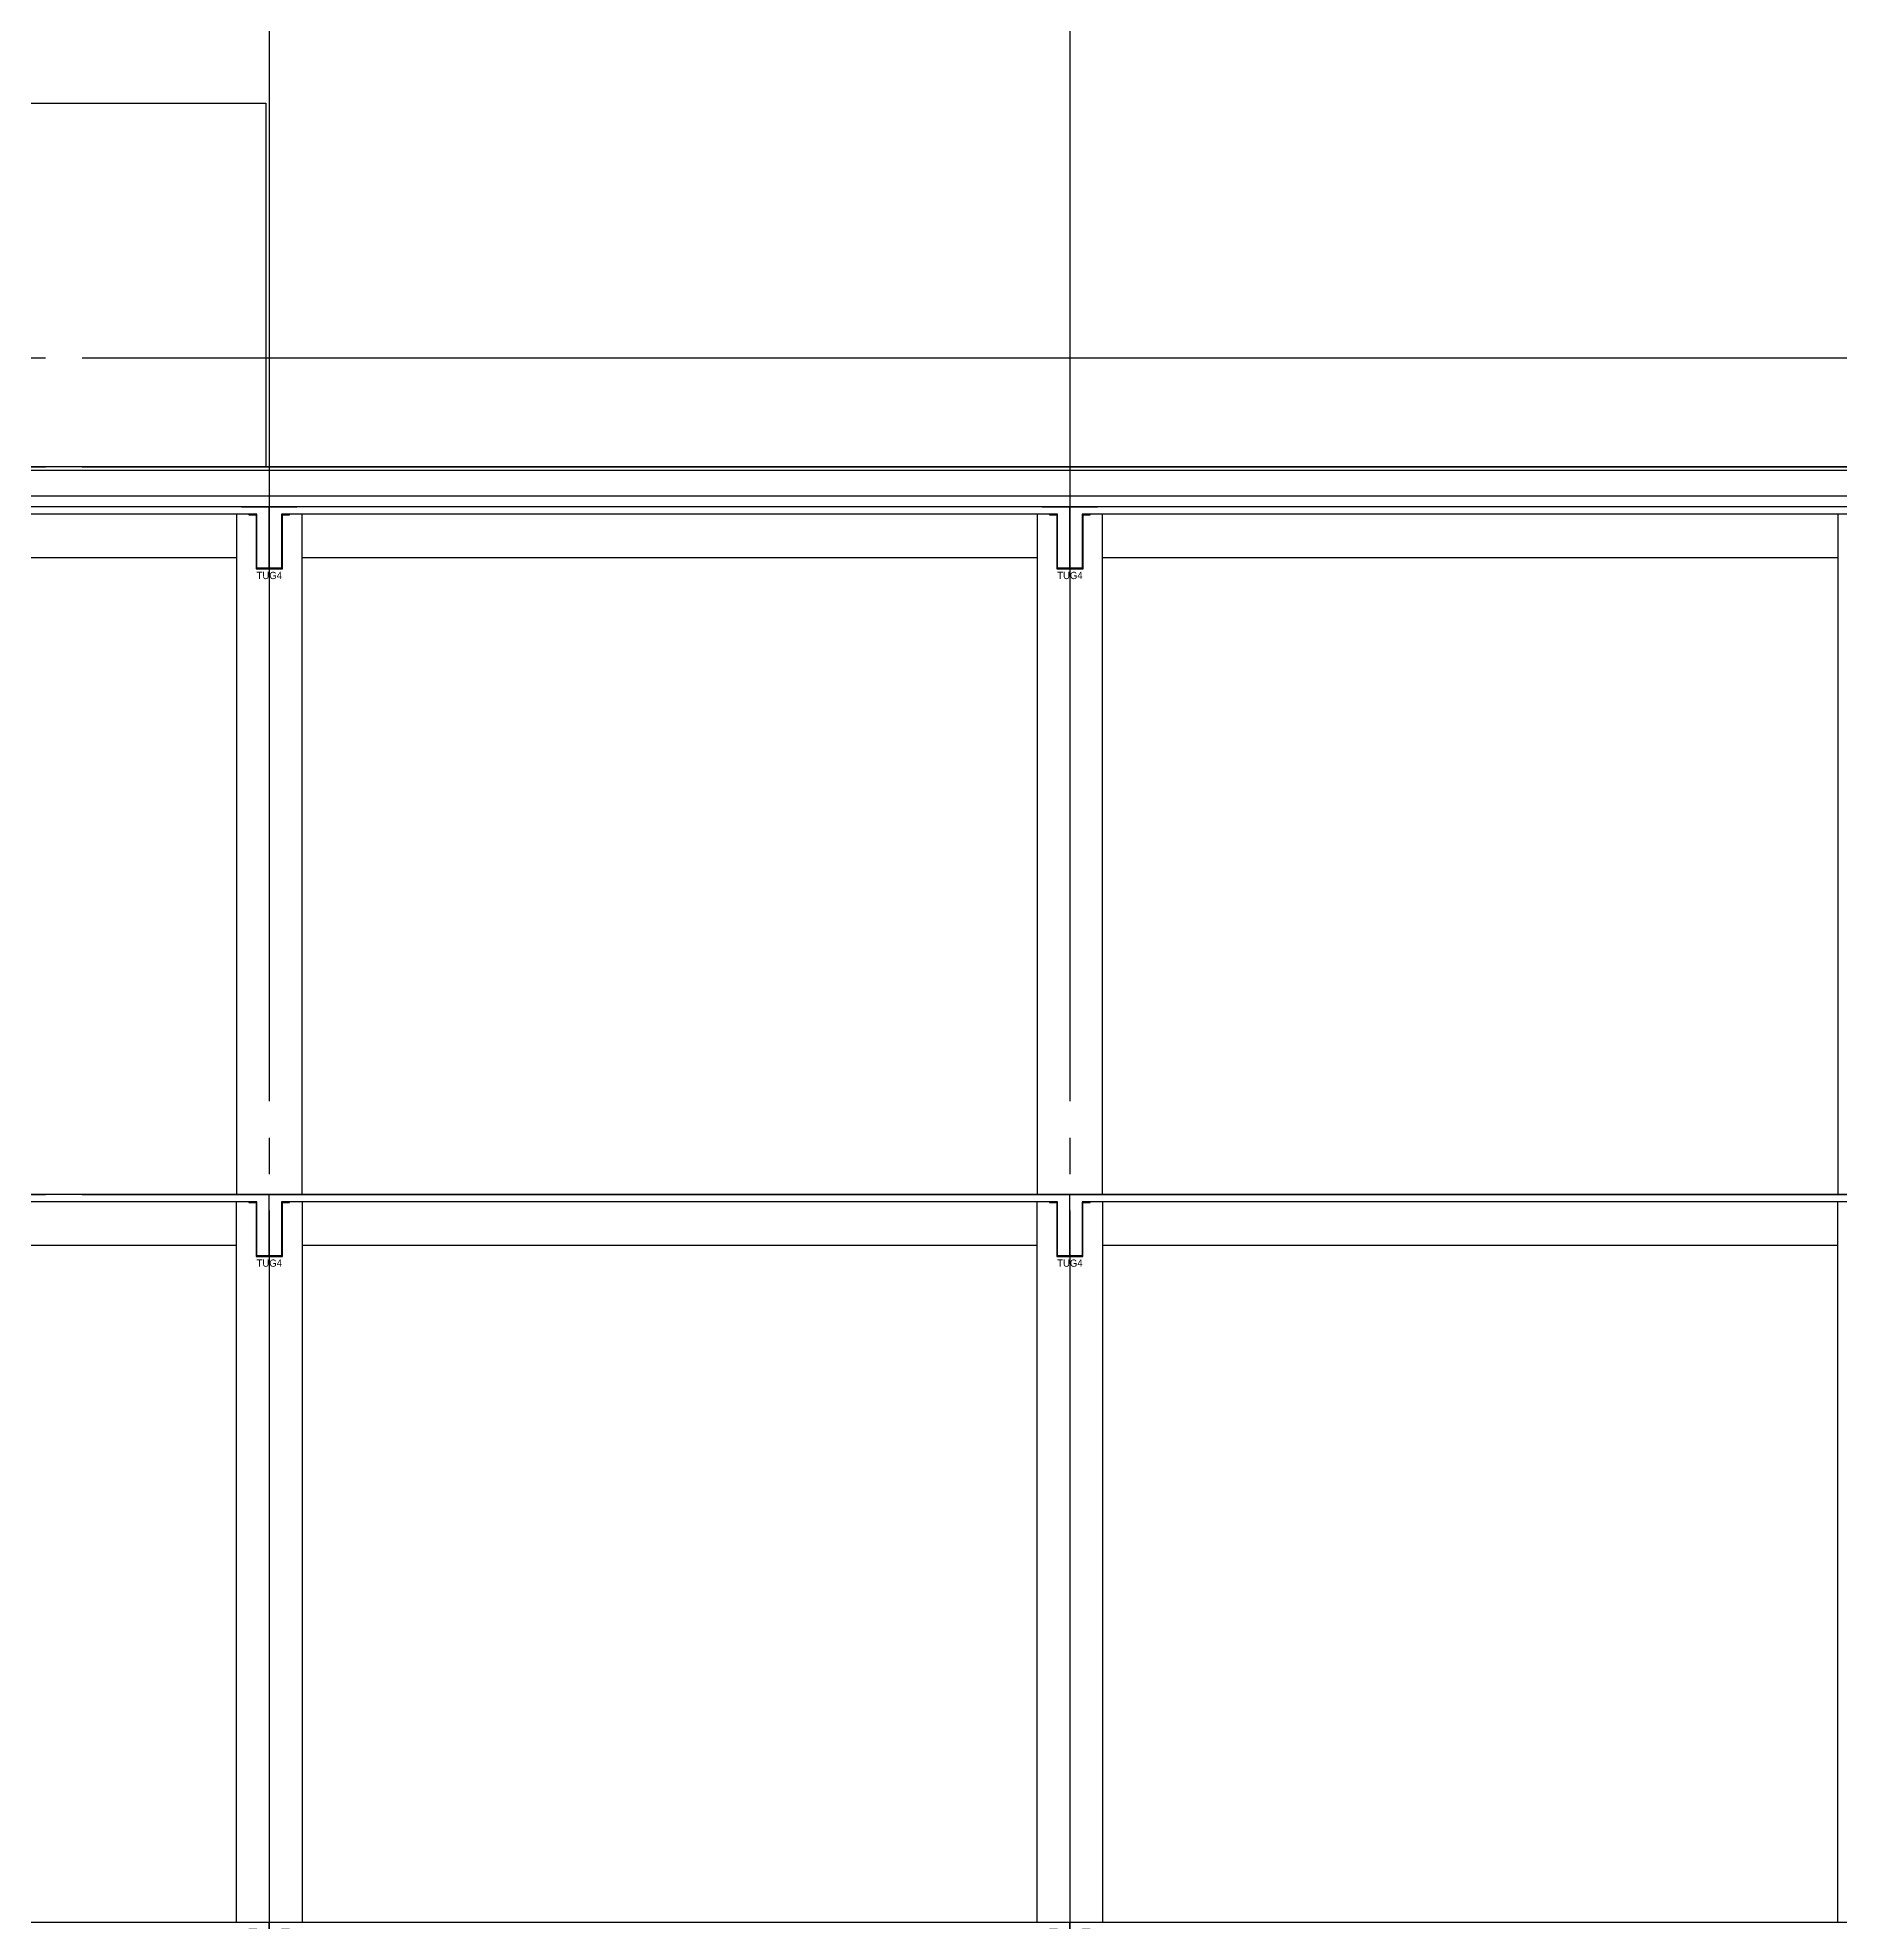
# Model space of a CAD drawing. Extents: x 152195838 to 323921156, y 365159662 to 730681027.
# Drawn here: x 161311325 to 161336092, y 365212063 to 365237963 of the extents above; entities that cross this region are included whole.
import ezdxf
from ezdxf.enums import TextEntityAlignment as Align

# ---------------------------------------------------------------- set-up
doc = ezdxf.new("R2010")
doc.units = 0
doc.header["$MEASUREMENT"] = 0
doc.linetypes.add('CEN', pattern=[63, 60, -1, 1, -1])
doc.layers.get('Defpoints').update_dxf_attribs({"linetype": 'CONTINUOUS'})
for name, color, linetype in [('4A.TEC CEN', 1, 'CEN'), ('4A.TEC 단열재', 252, 'CONTINUOUS'), ('4A.TEC 마감선 1', 6, 'CONTINUOUS'), ('ELE', 4, 'CONTINUOUS'), ('k-BESTO', 4, 'CONTINUOUS'), ('text', 3, 'CONTINUOUS'), ('㈜SE&C 기둥', 2, 'CONTINUOUS'), ('㈜SE&C 벽체 1', 2, 'CONTINUOUS'), ('㈜SE&C 벽체 4', 7, 'CONTINUOUS')]:
    doc.layers.add(name, color=color, linetype=linetype)
doc.layers.add('DEFPOINT', color=135, linetype='CONTINUOUS', plot=False)
doc.styles.add('돋움', font='')
doc.styles.get('돋움').set_extended_font_data('돋움')

# ---------------------------------------------------------------- blocks, each defined once
blk = doc.blocks.new('A$C9989e60b')
at = {"layer": 'Defpoints'}
for p, q in [((0, 1014), (760, 1014)), ((380, 164), (380, 1014))]:
    blk.add_line(p, q, dxfattribs=at)
at = {"layer": 'k-BESTO'}
for p, q in [((100, 914), (100, 904)), ((210, 914), (100, 914)), ((100, 914), (100, 914)), ((100, 904), (200, 904)), ((200, 904), (200, 164)), ((210, 174), (210, 914)), ((660, 914), (550, 914)), ((550, 914), (550, 174)), ((560, 164), (560, 904)), ((560, 904), (660, 904)), ((660, 904), (660, 914)), ((200, 164), (560, 164)), ((550, 174), (210, 174))]:
    blk.add_line(p, q, dxfattribs=at)
at = {"layer": 'DEFPOINT', "linetype": 'ByBlock', "style": '돋움'}
blk.add_text('TUG4', height=100, dxfattribs=at).set_placement((206, 73), align=Align.MIDDLE_LEFT)
blk = doc.blocks.new('zw$1B78')
at = {"layer": '㈜SE&C 벽체 1'}
blk.add_line((0, 10000, -1667), (102100, 10000, -1667), dxfattribs=at)
at = {"layer": 'ELE'}
for p in [(46120, 8986, -1667), (57120, 8986, -1667)]:
    blk.add_blockref('A$C9989e60b', p, dxfattribs=at)
blk = doc.blocks.new('A$C9a69253e')
at = {"layer": 'Defpoints'}
for p, q in [((0, 1014), (760, 1014)), ((380, 164), (380, 1014))]:
    blk.add_line(p, q, dxfattribs=at)
at = {"layer": 'k-BESTO'}
for p, q in [((100, 914), (100, 904)), ((210, 914), (100, 914)), ((100, 914), (100, 914)), ((100, 904), (200, 904)), ((200, 904), (200, 164)), ((210, 174), (210, 914)), ((660, 914), (550, 914)), ((550, 914), (550, 174)), ((560, 164), (560, 904)), ((560, 904), (660, 904)), ((660, 904), (660, 914)), ((200, 164), (560, 164)), ((550, 174), (210, 174))]:
    blk.add_line(p, q, dxfattribs=at)
at = {"layer": 'DEFPOINT', "linetype": 'ByBlock', "style": '돋움'}
blk.add_text('TUG4', height=100, dxfattribs=at).set_placement((206, 73), align=Align.MIDDLE_LEFT)
blk = doc.blocks.new('zw$BC68')
at = {"layer": '㈜SE&C 기둥', "color": 8, "ltscale": 0.5, "elevation": -1667}
for points in [[(46000, 0), (46000, 9900)], [(46900, 9900), (46900, 0)], [(57000, 0), (57000, 9900)], [(57900, 9900), (57900, 0)], [(68000, 0), (68000, 9900)]]:
    blk.add_lwpolyline(points, dxfattribs=at)
at = {"layer": '㈜SE&C 벽체 1'}
for p, q in [((101650, 10000, -1667), (23850, 10000, -1667)), ((46280, 9900, -1667), (35620, 9900, -1667)), ((57280, 9900, -1667), (46620, 9900, -1667)), ((68280, 9900, -1667), (57620, 9900, -1667))]:
    blk.add_line(p, q, dxfattribs=at)
at = {"layer": '㈜SE&C 벽체 4'}
for p, q in [((46000, 9300, -1667), (35900, 9300, -1667)), ((57000, 9300, -1667), (46900, 9300, -1667)), ((68000, 9300, -1667), (57900, 9300, -1667))]:
    blk.add_line(p, q, dxfattribs=at)
at = {"layer": 'ELE'}
for p in [(46070, 8986, -1667), (57070, 8986, -1667)]:
    blk.add_blockref('A$C9a69253e', p, dxfattribs=at)
blk = doc.blocks.new('A$C42906cf6')
at = {"layer": 'Defpoints'}
for p, q in [((0, 1014), (760, 1014)), ((380, 164), (380, 1014))]:
    blk.add_line(p, q, dxfattribs=at)
at = {"layer": 'k-BESTO'}
for p, q in [((100, 914), (100, 904)), ((210, 914), (100, 914)), ((100, 914), (100, 914)), ((100, 904), (200, 904)), ((200, 904), (200, 164)), ((210, 174), (210, 914)), ((660, 914), (550, 914)), ((550, 914), (550, 174)), ((560, 164), (560, 904)), ((560, 904), (660, 904)), ((660, 904), (660, 914)), ((200, 164), (560, 164)), ((550, 174), (210, 174))]:
    blk.add_line(p, q, dxfattribs=at)
at = {"layer": 'DEFPOINT', "linetype": 'ByBlock', "style": '돋움'}
blk.add_text('TUG4', height=100, dxfattribs=at).set_placement((206, 73), align=Align.MIDDLE_LEFT)
blk = doc.blocks.new('dwgCCD2')
at = {"layer": '4A.TEC 단열재'}
blk.add_line((77713, 9600), (213, 9600), dxfattribs=at)
at = {"layer": '4A.TEC 마감선 1', "color": 6, "ltscale": 0.5}
for p, q in [((77213, 10000), (713, 10000)), ((77213, 9950), (713, 9950))]:
    blk.add_line(p, q, dxfattribs=at)
at = {"layer": '㈜SE&C 기둥', "color": 8, "ltscale": 0.5}
for points in [[(22013, 9350), (22013, 0)], [(22913, 0), (22913, 9350)], [(33013, 9350), (33013, 0)], [(33913, 0), (33913, 9350)], [(44013, 9350), (44013, 0)]]:
    blk.add_lwpolyline(points, dxfattribs=at)
at = {"layer": '㈜SE&C 벽체 1'}
for p, q in [((77733, 9450), (193, 9450)), ((22293, 9350), (11633, 9350)), ((33293, 9350), (22633, 9350)), ((44293, 9350), (33633, 9350))]:
    blk.add_line(p, q, dxfattribs=at)
at = {"layer": '㈜SE&C 벽체 4'}
for p, q in [((22013, 8750), (11913, 8750)), ((33013, 8750), (22913, 8750)), ((44013, 8750), (33913, 8750))]:
    blk.add_line(p, q, dxfattribs=at)
at = {"layer": 'ELE'}
for p in [(22083, 8436), (33083, 8436)]:
    blk.add_blockref('A$C42906cf6', p, dxfattribs=at)

msp = doc.modelspace()

# ---------------------------------------------------------------- linework, layer by layer
at = {"layer": '4A.TEC CEN', "color": 8, "ltscale": 500}
for p, q in [((161217434.11, 365233563.33), (161448798.99, 365233563.33)), ((161217434.11, 365232063.33), (161448798.99, 365232063.33)), ((161217434.11, 365222063.33), (161448798.99, 365222063.33))]:
    msp.add_line(p, q, dxfattribs=at)
at = {"layer": '4A.TEC CEN', "color": 8, "ltscale": 500, "flags": 128}
for points in [[(161314506.94, 365253346.04), (161314506.94, 365183761.87)], [(161325506.94, 365253346.04), (161325506.94, 365183761.87)]]:
    msp.add_lwpolyline(points, dxfattribs=at)
at = {"layer": 'ELE', "flags": 128}
msp.add_lwpolyline([(161303956.94, 365232063.33), (161303956.94, 365235763.33), (161309946.94, 365235763.33), (161309946.94, 365237063.33), (161314461.94, 365237063.33), (161314461.94, 365232063.33)], dxfattribs=at)

# ---------------------------------------------------------------- block references
at = {"layer": 'ELE'}
msp.add_blockref('dwgCCD2', (161292044.2, 365222063.33), dxfattribs=at)
at = {"layer": 'text'}
for name, p in [('zw$BC68', (161268056.94, 365212063.33, 1666.67)), ('zw$1B78', (161268006.94, 365202063.33, 1666.67))]:
    msp.add_blockref(name, p, dxfattribs=at)

doc.saveas('drawing.dxf')
